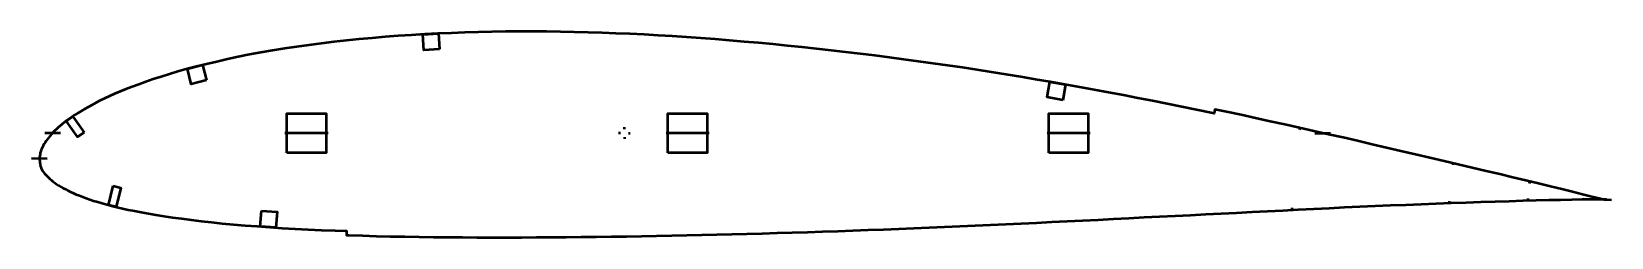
# Model space of a CAD drawing. Header units: metres. Extents: x -1 to 401, y 73 to 126.
import ezdxf

# ---------------------------------------------------------------- set-up
doc = ezdxf.new("R2010")
doc.units = ezdxf.units.M
doc.layers.add('Layer', color=1, linetype='Continuous', lineweight=50)

msp = doc.modelspace()

# ---------------------------------------------------------------- linework, layer by layer
at = {"layer": 'Layer'}
for p, q in [((150, 101), (150, 101.5)), ((321.74, 101.28), (321.63, 100.79)), ((6.61, 100), (2.61, 100)), ((74.69, 100), (63.69, 100)), ((149, 100), (148.5, 100)), ((150, 99), (150, 98.5)), ((151, 100), (151.5, 100)), ((171.57, 100), (160.57, 100)), ((268.44, 100), (257.44, 100)), ((325.52, 100), (329.52, 100)), ((3.28, 93.44), (-0.72, 93.54)), ((360.73, 92.31), (360.61, 91.82)), ((380.18, 87.67), (380.06, 87.18)), ((319.67, 80.92), (319.69, 80.42)), ((359.64, 82.7), (359.65, 82.2)), ((379.64, 83.33), (379.64, 82.83)), ((397.79, 83.11), (393.79, 83.21)), ((396.93, 83.13), (400.93, 83.03))]:
    msp.add_line(p, q, dxfattribs=at)
msp.add_lwpolyline([(399.54, 82.93), (398.17, 83.26), (395.98, 83.8), (393.6, 84.39), (391.05, 85.02), (388.32, 85.68), (385.42, 86.38), (382.37, 87.13), (379.19, 87.91), (375.9, 88.71), (372.52, 89.51), (369.05, 90.32), (365.53, 91.16), (361.96, 92.01), (358.37, 92.87), (354.74, 93.73), (351.1, 94.58), (347.43, 95.41), (343.76, 96.27), (340.08, 97.13), (336.39, 97.99), (332.7, 98.84), (329.01, 99.67), (325.3, 100.49), (321.59, 101.31), (317.89, 102.15), (314.19, 102.99), (310.48, 103.81), (306.78, 104.62), (303.06, 105.39), (300.13, 105.99), (299.92, 104.96), (299.13, 105.12), (295.4, 105.89), (291.69, 106.67), (287.98, 107.43), (284.27, 108.19), (280.56, 108.92), (276.84, 109.62), (273.11, 110.31), (269.39, 111.01), (265.67, 111.71), (261.96, 112.39), (258.24, 113.05), (254.52, 113.68), (250.8, 114.3), (247.07, 114.91), (243.35, 115.51), (239.64, 116.11), (235.93, 116.68), (232.21, 117.22), (228.49, 117.74), (224.77, 118.25), (221.05, 118.76), (217.35, 119.26), (213.64, 119.74), (209.94, 120.19), (206.23, 120.63), (202.52, 121.05), (198.82, 121.46), (195.13, 121.86), (191.44, 122.25), (187.76, 122.61), (184.08, 122.95), (180.41, 123.27), (176.74, 123.58), (173.08, 123.88), (169.43, 124.16), (165.79, 124.42), (162.17, 124.66), (158.57, 124.87), (154.98, 125.07), (151.41, 125.24), (147.85, 125.4), (144.31, 125.53), (140.77, 125.64), (137.24, 125.72), (133.72, 125.79), (130.22, 125.84), (126.72, 125.86), (123.24, 125.86), (119.77, 125.83), (116.31, 125.78), (112.86, 125.7), (109.43, 125.61), (106.01, 125.48), (102.6, 125.33), (99.22, 125.16), (95.84, 124.96), (92.5, 124.74), (89.17, 124.49), (85.86, 124.21), (82.58, 123.9), (79.32, 123.58), (76.1, 123.23), (72.91, 122.84), (69.76, 122.42), (66.64, 121.97), (63.56, 121.5), (60.53, 121.03), (57.57, 120.52), (54.66, 119.98), (51.82, 119.4), (49.05, 118.79), (46.35, 118.18), (43.74, 117.56), (41.23, 116.95), (38.81, 116.32), (36.5, 115.68), (34.3, 115.02), (32.2, 114.36), (30.2, 113.69), (28.31, 113.04), (26.53, 112.4), (24.84, 111.78), (23.26, 111.17), (21.77, 110.57), (20.38, 109.98), (19.08, 109.4), (17.85, 108.82), (16.69, 108.26), (15.61, 107.7), (14.59, 107.15), (13.63, 106.62), (12.72, 106.1), (11.86, 105.59), (11.05, 105.09), (10.29, 104.61), (9.57, 104.13), (8.9, 103.66), (8.26, 103.19), (7.66, 102.74), (7.09, 102.29), (6.56, 101.85), (6.05, 101.41), (5.58, 100.97), (5.13, 100.54), (4.72, 100.11), (4.32, 99.69), (3.96, 99.27), (3.62, 98.86), (3.3, 98.44), (3.01, 98.04), (2.74, 97.63), (2.48, 97.22), (2.25, 96.82), (2.04, 96.43), (1.86, 96.07), (1.72, 95.73), (1.6, 95.38), (1.5, 94.99), (1.42, 94.6), (1.35, 94.18), (1.31, 93.87), (1.28, 93.49), (1.31, 93.22), (1.34, 92.83), (1.37, 92.46), (1.42, 92.11), (1.5, 91.77), (1.59, 91.43), (1.73, 91.09), (1.88, 90.76), (2.09, 90.41), (2.33, 90.06), (2.6, 89.7), (2.89, 89.34), (3.2, 89), (3.54, 88.65), (3.91, 88.31), (4.3, 87.97), (4.72, 87.63), (5.17, 87.3), (5.65, 86.98), (6.16, 86.65), (6.71, 86.33), (7.28, 86), (7.89, 85.68), (8.52, 85.36), (9.19, 85.03), (9.9, 84.71), (10.64, 84.39), (11.43, 84.08), (12.27, 83.76), (13.15, 83.43), (14.08, 83.11), (15.06, 82.78), (16.1, 82.46), (17.2, 82.13), (18.37, 81.81), (19.61, 81.48), (20.95, 81.16), (22.36, 80.83), (23.86, 80.49), (25.46, 80.16), (27.16, 79.82), (28.97, 79.49), (30.89, 79.16), (32.93, 78.84), (35.1, 78.53), (37.4, 78.23), (39.82, 77.91), (42.35, 77.6), (45, 77.29), (47.76, 77.01), (50.63, 76.75), (53.6, 76.5), (56.66, 76.28), (59.81, 76.05), (63.02, 75.82), (66.29, 75.62), (69.62, 75.45), (73.01, 75.3), (76.45, 75.17), (79.33, 75.07), (79.3, 74.02), (79.9, 74), (83.42, 73.88), (86.98, 73.77), (90.56, 73.69), (94.17, 73.63), (97.81, 73.58), (101.47, 73.53), (105.16, 73.49), (108.86, 73.45), (112.57, 73.42), (116.31, 73.42), (120.06, 73.42), (123.83, 73.44), (127.61, 73.46), (131.4, 73.48), (135.21, 73.51), (139.02, 73.54), (142.84, 73.59), (146.68, 73.64), (150.51, 73.69), (154.35, 73.75), (158.19, 73.83), (162.03, 73.9), (165.86, 73.98), (169.68, 74.05), (173.5, 74.14), (177.33, 74.23), (181.16, 74.34), (185, 74.45), (188.84, 74.57), (192.68, 74.68), (196.53, 74.78), (200.39, 74.91), (204.24, 75.04), (208.11, 75.2), (211.98, 75.34), (215.85, 75.48), (219.73, 75.62), (223.6, 75.76), (227.48, 75.92), (231.37, 76.11), (235.26, 76.29), (239.16, 76.46), (243.06, 76.62), (246.95, 76.78), (250.85, 76.96), (254.76, 77.17), (258.66, 77.37), (262.57, 77.57), (266.48, 77.75), (270.4, 77.92), (274.31, 78.12), (278.22, 78.33), (282.14, 78.55), (286.06, 78.75), (289.98, 78.95), (293.9, 79.13), (297.81, 79.31), (301.73, 79.51), (305.65, 79.73), (309.57, 79.93), (313.49, 80.13), (317.42, 80.32), (321.33, 80.5), (325.25, 80.69), (329.16, 80.89), (333.08, 81.09), (336.98, 81.27), (340.89, 81.44), (344.78, 81.6), (348.66, 81.76), (352.52, 81.92), (356.37, 82.07), (360.19, 82.22), (363.97, 82.36), (367.7, 82.49), (371.37, 82.59), (374.95, 82.69), (378.43, 82.79), (381.78, 82.88), (384.98, 82.96), (388.01, 83.02), (390.86, 83.08), (393.51, 83.13), (395.97, 83.16), (398.23, 83.19), (399.63, 83.2)], close=True, dxfattribs=at)
for points in [[(102.96, 121.34), (98.96, 121.14), (98.76, 125.14), (102.76, 125.34), (102.96, 121.34)], [(43.76, 113.48), (39.89, 112.47), (38.88, 116.34), (42.76, 117.35), (43.76, 113.48)], [(261.42, 108.42), (257.48, 109.12), (258.18, 113.06), (262.12, 112.36), (261.42, 108.42)], [(64.19, 95), (64.19, 105), (74.19, 105), (74.19, 95), (64.19, 95)], [(161.07, 95), (161.07, 105), (171.07, 105), (171.07, 95), (161.07, 95)], [(257.94, 95), (257.94, 105), (267.94, 105), (267.94, 95), (257.94, 95)], [(12.61, 100.15), (10.97, 99.01), (8.11, 103.12), (9.76, 104.26), (12.61, 100.15)], [(19.99, 86.54), (21.93, 86.06), (20.76, 81.21), (18.81, 81.68), (19.99, 86.54)], [(57.71, 80.21), (61.7, 79.92), (61.41, 75.93), (57.42, 76.22), (57.71, 80.21)]]:
    msp.add_lwpolyline(points, dxfattribs=at)

doc.saveas('drawing.dxf')
